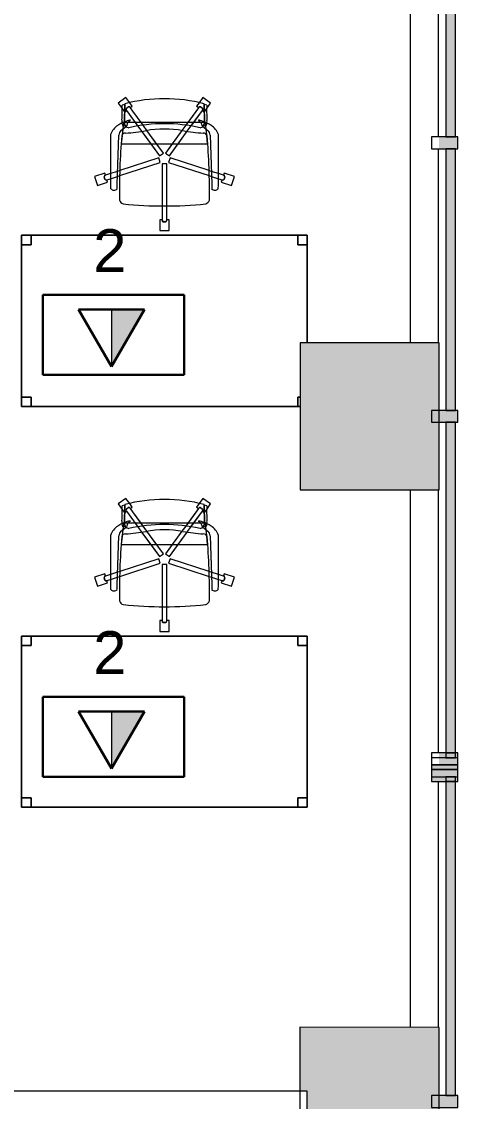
# Model space of a CAD drawing. Header units: inches. Extents: x 385 to 2249, y -1781 to -36.
# Drawn here: x 2097.8 to 2194.6, y -1308.9 to -1081.9 of the extents above; entities that cross this region are included whole.
import ezdxf

# ---------------------------------------------------------------- set-up
doc = ezdxf.new("R2010")
doc.units = ezdxf.units.IN
doc.header["$MEASUREMENT"] = 0
for name, color, linetype, lineweight in [('A-ANNO-NOTE', 131, 'Continuous', 30), ('A-COLS', 52, 'Continuous', 13), ('A-GLAZ-CURT', 52, 'Continuous', 13), ('A-GLAZ-CWMG', 51, 'Continuous', 13), ('A-WALL', 113, 'Continuous', 13), ('I-FURN', 30, 'Continuous', 9)]:
    doc.layers.add(name, color=color, linetype=linetype, lineweight=lineweight)
doc.styles.add('Swis721 Lt BT', font='swissl.ttf', dxfattribs={"height": 9})

# ---------------------------------------------------------------- blocks, each defined once
blk = doc.blocks.new('System Panel - Glazed 2-5439381-Level 5 POWER _ SIGNAL')
at = {"layer": 'A-GLAZ-CURT', "color": 8, "lineweight": 20}
for p, q in [((33, 2.25), (-33, 2.25)), ((-33, 2.25), (-33, 0.25)), ((-33, 0.25), (33, 0.25)), ((33, 0.25), (33, 2.25))]:
    blk.add_line(p, q, dxfattribs=at)
blk = doc.blocks.new('Rectangular Mullion - 2_5_ x 5_ rectangular-5103978-Level 5 POWER _ SIGNAL')
at = {"layer": 'A-GLAZ-CWMG', "lineweight": 9}
blk.add_hatch(color=7, dxfattribs=at).paths.add_polyline_path([(0, -2.25), (0, -2.75), (-2.5, -2.75), (-2.5, 1.2), (0, 1.2), (0, -2.15)], flags=0)
at = {"layer": 'A-GLAZ-CWMG', "color": 8, "lineweight": 20}
for p, q in [((-2.5, 2.75), (0, 2.75)), ((-2.5, -2.75), (-2.5, 2.75)), ((0, 2.75), (0, -2.75)), ((0, -2.75), (-2.5, -2.75))]:
    blk.add_line(p, q, dxfattribs=at)
blk = doc.blocks.new('Rectangular Mullion - 2_5_ x 5_ rectangular-5103979-Level 5 POWER _ SIGNAL')
at = {"layer": 'A-GLAZ-CWMG', "lineweight": 9}
blk.add_hatch(color=7, dxfattribs=at).paths.add_polyline_path([(-2.5, 2.75), (-2.5, -2.75), (0, -2.75), (0, 2.75)], flags=0)
at = {"layer": 'A-GLAZ-CWMG', "color": 8, "lineweight": 20}
for p, q in [((0, 2.75), (-2.5, 2.75)), ((-2.5, 2.75), (-2.5, -2.75)), ((0, -2.75), (0, 2.75)), ((-2.5, -2.75), (0, -2.75))]:
    blk.add_line(p, q, dxfattribs=at)
blk = doc.blocks.new('System Panel - Glazed 2-5104264-Level 5 POWER _ SIGNAL')
at = {"layer": 'A-GLAZ-CURT', "color": 8, "lineweight": 20}
for p, q in [((34.75, 2.25), (-34.75, 2.25)), ((-34.75, 2.25), (-34.75, 0.25)), ((-34.75, 0.25), (34.75, 0.25)), ((34.75, 0.25), (34.75, 2.25))]:
    blk.add_line(p, q, dxfattribs=at)
blk = doc.blocks.new('System Panel - Glazed 2-5104198-Level 5 POWER _ SIGNAL')
at = {"layer": 'A-GLAZ-CURT', "lineweight": 9}
blk.add_hatch(color=7, dxfattribs=at).paths.add_polyline_path([(27.5, 2.15), (27.5, 2.25), (-27.5, 2.25), (-27.5, 0.25), (27.5, 0.25)], flags=0)
at = {"layer": 'A-GLAZ-CURT', "color": 8, "lineweight": 20}
for p, q in [((27.5, 2.25), (-27.5, 2.25)), ((-27.5, 2.25), (-27.5, 0.25)), ((-27.5, 0.25), (27.5, 0.25)), ((27.5, 0.25), (27.5, 2.25))]:
    blk.add_line(p, q, dxfattribs=at)
blk = doc.blocks.new('System Panel - Glazed 2-5376062-Level 5 POWER _ SIGNAL')
at = {"layer": 'A-GLAZ-CURT', "lineweight": 9}
blk.add_hatch(color=7, dxfattribs=at).paths.add_polyline_path([(27.52, 0.25), (27.52, 2.25), (-27.52, 2.25), (-27.52, 0.25), (-22.17, 0.25)], flags=0)
at = {"layer": 'A-GLAZ-CURT', "color": 8, "lineweight": 20}
for p, q in [((27.52, 2.25), (-27.52, 2.25)), ((-27.52, 2.25), (-27.52, 0.25)), ((-27.52, 0.25), (27.52, 0.25)), ((27.52, 0.25), (27.52, 2.25))]:
    blk.add_line(p, q, dxfattribs=at)
blk = doc.blocks.new('Columns 11 - Columns 4-5094275-Level 5 POWER _ SIGNAL')
at = {"layer": 'A-COLS', "lineweight": 9}
blk.add_hatch(color=7, dxfattribs=at).paths.add_polyline_path([(2158.78, -1180.35), (2185.49, -1180.35), (2185.49, -1149.41), (2156.29, -1149.41), (2156.29, -1180.35)], flags=0)
at = {"layer": 'A-COLS', "color": 8, "lineweight": 20}
for p, q in [((2185.49, -1149.41), (2156.29, -1149.41)), ((2156.29, -1149.41), (2156.29, -1180.35)), ((2185.49, -1180.35), (2185.49, -1149.41)), ((2156.29, -1180.35), (2185.49, -1180.35))]:
    blk.add_line(p, q, dxfattribs=at)
blk = doc.blocks.new('Walls 50 - Walls 3-5097362-Level 5 POWER _ SIGNAL')
at = {"layer": 'A-WALL', "lineweight": 9}
for p, q in [((53.56, -1261.06), (53.56, -1361.88)), ((59.48, -1318.61), (59.48, -1263.57)), ((59.48, -1361.88), (59.48, -1321.11)), ((53.56, -1392.82), (53.56, -1505.78)), ((59.48, -1448.11), (59.48, -1392.82)), ((59.48, -1505.78), (59.48, -1454.11))]:
    blk.add_line(p, q, dxfattribs=at)
blk = doc.blocks.new('System Panel - Glazed 2-5530920-Level 5 POWER _ SIGNAL')
at = {"layer": 'A-GLAZ-CURT', "lineweight": 9}
blk.add_hatch(color=7, dxfattribs=at).paths.add_polyline_path([(33.5, 0.25), (33.5, 2.25), (-33.5, 2.25), (-33.5, 0.25)], flags=0)
at = {"layer": 'A-GLAZ-CURT', "color": 8, "lineweight": 20}
for p, q in [((33.5, 2.25), (-33.5, 2.25)), ((-33.5, 2.25), (-33.5, 0.25)), ((-33.5, 0.25), (33.5, 0.25)), ((33.5, 0.25), (33.5, 2.25))]:
    blk.add_line(p, q, dxfattribs=at)
blk = doc.blocks.new('Rectangular Mullion - 2_5_ x 5_ rectangular-V9-Level 5 POWER _ SIGNAL')
at = {"layer": 'A-GLAZ-CWMG', "color": 8, "lineweight": 20}
for p, q in [((0, 2.75), (-2.5, 2.75)), ((-2.5, 2.75), (-2.5, -2.75)), ((0, -2.75), (0, 2.75)), ((-2.5, -2.75), (0, -2.75))]:
    blk.add_line(p, q, dxfattribs=at)
blk = doc.blocks.new('System Panel - Glazed 2-5530922-Level 5 POWER _ SIGNAL')
at = {"layer": 'A-GLAZ-CURT', "lineweight": 9}
blk.add_hatch(color=7, dxfattribs=at).paths.add_polyline_path([(35.25, 0.25), (35.25, 2.25), (-35.25, 2.25), (-35.25, 0.25), (22.31, 0.25)], flags=0)
at = {"layer": 'A-GLAZ-CURT', "color": 8, "lineweight": 20}
for p, q in [((35.25, 2.25), (-35.25, 2.25)), ((-35.25, 2.25), (-35.25, 0.25)), ((-35.25, 0.25), (35.25, 0.25)), ((35.25, 0.25), (35.25, 2.25))]:
    blk.add_line(p, q, dxfattribs=at)
blk = doc.blocks.new('Rectangular Mullion - 2_5_ x 5_ rectangular-V10-Level 5 POWER _ SIGNAL')
at = {"layer": 'A-GLAZ-CWMG', "lineweight": 9}
blk.add_hatch(color=7, dxfattribs=at).paths.add_polyline_path([(0, -0.25), (0, -2.75), (-1, -2.75), (-1, 2.75), (0, 2.75), (0, 1.2)], flags=0)
at = {"layer": 'A-GLAZ-CWMG', "color": 8, "lineweight": 20}
for p, q in [((-2.5, 2.75), (0, 2.75)), ((-2.5, -2.75), (-2.5, 2.75)), ((0, 2.75), (0, -2.75)), ((0, -2.75), (-2.5, -2.75))]:
    blk.add_line(p, q, dxfattribs=at)
blk = doc.blocks.new('Columns 54 - Columns 4-5528630-Level 5 POWER _ SIGNAL')
at = {"layer": 'A-COLS', "lineweight": 9}
blk.add_hatch(color=7, dxfattribs=at).paths.add_polyline_path([(1378.11, -846.46), (1405.87, -855.49), (1415.45, -826.02), (1387.68, -816.99), (1383.53, -829.78), (1384.99, -830.25), (1383.56, -834.65), (1382.1, -834.17)], flags=0)
at = {"layer": 'A-COLS', "color": 8, "lineweight": 20}
for p, q in [((1387.68, -816.99), (1378.11, -846.46)), ((1415.45, -826.02), (1387.68, -816.99)), ((1405.87, -855.49), (1415.45, -826.02)), ((1378.11, -846.46), (1405.87, -855.49))]:
    blk.add_line(p, q, dxfattribs=at)
blk = doc.blocks.new('F-Haworth_Chair_X99-Seminar - X99 Advanced Seminar Chair-V120-Level 5 POWER _ SIGNAL')
at = {"layer": 'I-FURN'}
for p, q in [((-8.08, 12.82), (-9.7, 11.65)), ((-8.08, 12.82), (-9.7, 11.65)), ((-9.7, 11.65), (-8.88, 10.52)), ((-9.7, 11.65), (-8.88, 10.52)), ((-8.34, 11.52), (-8.42, 7.57)), ((-8.42, 7.57), (-8.34, 11.37)), ((-7.29, 11.74), (-8.08, 12.82)), ((-7.29, 11.74), (-8.08, 12.82)), ((-6.76, 11), (-7.29, 11.74)), ((-6.76, 11), (-7.29, 11.74)), ((7.29, 11.74), (6.76, 11)), ((7.29, 11.74), (6.76, 11)), ((8.08, 12.82), (7.29, 11.74)), ((8.08, 12.82), (7.29, 11.74)), ((9.7, 11.65), (8.08, 12.82)), ((9.7, 11.65), (8.08, 12.82)), ((8.42, 7.57), (8.34, 11.52)), ((8.34, 11.37), (8.42, 7.57)), ((8.88, 10.52), (9.7, 11.65)), ((8.88, 10.52), (9.7, 11.65)), ((-8.88, 10.52), (-8.38, 9.83)), ((-8.88, 10.52), (-8.38, 9.83)), ((-8.38, 9.83), (-7.99, 10.11)), ((-8.38, 9.83), (-7.99, 10.11)), ((-8, 10.58), (-7.59, 10.88)), ((-8, 10.58), (-7.59, 10.88)), ((-7.59, 10.87), (-7.99, 10.57)), ((-7.59, 10.87), (-7.99, 10.57)), ((-7.97, 10.12), (-6.14, 7.6)), ((-7.97, 10.12), (-5.57, 6.82)), ((-6.65, 10), (-7.16, 10.71)), ((-6.65, 10), (-7.16, 10.71)), ((-7.15, 10.72), (-6.76, 11)), ((-7.15, 10.72), (-6.76, 11)), ((-4.9, 7.6), (-6.63, 9.98)), ((-4.47, 7.01), (-6.63, 9.98)), ((7.16, 10.71), (4.47, 7.01)), ((7.16, 10.71), (4.9, 7.6)), ((5.57, 6.82), (7.97, 10.12)), ((6.14, 7.6), (7.97, 10.12)), ((6.76, 11), (7.15, 10.72)), ((6.76, 11), (7.15, 10.72)), ((7.59, 10.88), (8, 10.58)), ((7.59, 10.88), (8, 10.58)), ((7.99, 10.57), (7.59, 10.87)), ((7.99, 10.57), (7.59, 10.87)), ((7.99, 10.11), (8.38, 9.83)), ((7.99, 10.11), (8.38, 9.83)), ((8.38, 9.83), (8.88, 10.52)), ((8.38, 9.83), (8.88, 10.52)), ((-8.68, 6.87), (-8.75, 6.22)), ((-8.62, 7.42), (-8.68, 6.87)), ((-8.6, 7.6), (-8.62, 7.43)), ((-8.61, 6.81), (-8.23, 6.95)), ((-8.49, 7.6), (-8.56, 7.6)), ((-7.65, 7.6), (-8.4, 7.6)), ((-8.03, 6.81), (-7.95, 6.87)), ((-6.14, 7.6), (-7.65, 7.6)), ((-7.18, 7.99), (-7.21, 8.13)), ((-4.9, 7.6), (-6.14, 7.6)), ((-6.14, 7.6), (-5.57, 6.82)), ((-5.57, 6.82), (-4.79, 5.75)), ((-5.57, 6.82), (-4.79, 5.75)), ((4.9, 7.6), (-4.9, 7.6)), ((-4.47, 7.01), (-4.9, 7.6)), ((-3.68, 5.91), (-4.47, 7.01)), ((-3.68, 5.91), (-4.47, 7.01)), ((4.47, 7.01), (3.68, 5.91)), ((4.47, 7.01), (3.68, 5.91)), ((4.9, 7.6), (4.47, 7.01)), ((4.79, 5.75), (5.57, 6.82)), ((4.79, 5.75), (5.57, 6.82)), ((6.14, 7.6), (4.9, 7.6)), ((5.57, 6.82), (6.14, 7.6)), ((7.65, 7.6), (6.14, 7.6)), ((7.21, 8.13), (7.18, 7.99)), ((8.4, 7.6), (7.65, 7.6)), ((7.95, 6.87), (8.03, 6.81)), ((8.23, 6.95), (8.61, 6.81)), ((8.56, 7.6), (8.49, 7.6)), ((8.62, 7.43), (8.6, 7.6)), ((8.68, 6.87), (8.62, 7.42)), ((8.75, 6.22), (8.68, 6.87)), ((-11.32, 5.06), (-11.32, -5.48)), ((-9.92, -5.36), (-9.57, 4.97)), ((-9.13, 5.92), (-8.07, 6.77)), ((-8.9, 4.8), (-9.07, 3.2)), ((-8.88, 4.99), (-8.89, 4.91)), ((-8.75, 6.22), (-8.88, 4.99)), ((-4.79, 5.75), (-2.89, 3.12)), ((-4.79, 5.75), (-1.04, 0.58)), ((-1.65, 3.12), (-3.68, 5.91)), ((-0.23, 1.17), (-3.68, 5.91)), ((3.68, 5.91), (0.23, 1.17)), ((1.04, 0.58), (4.79, 5.75)), ((3.68, 5.91), (1.65, 3.12)), ((2.89, 3.12), (4.79, 5.75)), ((8.07, 6.77), (9.13, 5.92)), ((8.88, 4.99), (8.75, 6.22)), ((8.89, 4.91), (8.88, 4.99)), ((9.07, 3.2), (8.9, 4.8)), ((9.57, 4.97), (9.92, -5.36)), ((11.32, -5.48), (11.32, 5.06)), ((-9.07, 3.2), (-9.07, 3.12)), ((-9.07, 3.12), (-2.89, 3.12)), ((-2.89, 3.12), (-1.65, 3.12)), ((-2.89, 3.12), (-1.04, 0.58)), ((-1.65, 3.12), (1.65, 3.12)), ((-0.23, 1.17), (-1.65, 3.12)), ((1.65, 3.12), (0.23, 1.17)), ((1.04, 0.58), (2.89, 3.12)), ((1.65, 3.12), (2.89, 3.12)), ((2.89, 3.12), (9.07, 3.12)), ((9.07, 3.12), (9.07, 3.2)), ((-1.18, 0.14), (-9.37, -2.52)), ((-1.18, 0.14), (-9.37, -2.52)), ((-0.87, -0.81), (-1.18, 0.14)), ((-0.87, -0.81), (-1.18, 0.14)), ((-1.04, 0.58), (-0.23, 1.17)), ((-1.04, 0.58), (-0.23, 1.17)), ((0.23, 1.17), (1.04, 0.58)), ((0.23, 1.17), (1.04, 0.58)), ((1.18, 0.14), (0.87, -0.81)), ((1.18, 0.14), (0.87, -0.81)), ((9.37, -2.52), (1.18, 0.14)), ((9.37, -2.52), (1.18, 0.14)), ((-9.38, -3.57), (-0.87, -0.81)), ((-9.38, -3.57), (-0.87, -0.81)), ((-0.5, -1.08), (-0.5, -9.91)), ((0.5, -1.08), (-0.5, -1.08)), ((-0.5, -1.08), (-0.5, -9.91)), ((0.5, -1.08), (-0.5, -1.08)), ((0.5, -9.91), (0.5, -1.08)), ((0.5, -9.91), (0.5, -1.08)), ((0.87, -0.81), (9.38, -3.57)), ((0.87, -0.81), (9.38, -3.57)), ((-12.55, -3.03), (-14.69, -3.72)), ((-12.55, -3.03), (-14.69, -3.72)), ((-14.69, -3.72), (-14.08, -5.62)), ((-14.69, -3.72), (-14.08, -5.62)), ((-12.53, -4.34), (-12.69, -3.85)), ((-12.53, -4.34), (-12.69, -3.85)), ((-12.68, -3.86), (-12.52, -4.33)), ((-12.68, -3.86), (-12.52, -4.33)), ((-12.4, -3.49), (-12.55, -3.03)), ((-12.4, -3.49), (-12.55, -3.03)), ((-11.32, -3.15), (-12.4, -3.5)), ((-11.32, -3.15), (-12.4, -3.5)), ((-12.09, -4.45), (-11.32, -4.21)), ((-12.09, -4.45), (-11.32, -4.21)), ((-11.94, -4.93), (-12.09, -4.47)), ((-11.94, -4.93), (-12.09, -4.47)), ((-9.83, -2.67), (-11.32, -3.15)), ((-9.83, -2.67), (-11.32, -3.15)), ((-11.32, -4.21), (-9.86, -3.73)), ((-11.32, -4.21), (-9.86, -3.73)), ((-9.86, -3.73), (-9.38, -3.57)), ((-9.86, -3.73), (-9.38, -3.57)), ((-9.37, -2.52), (-9.83, -2.67)), ((-9.37, -2.52), (-9.83, -2.67)), ((9.83, -2.67), (9.37, -2.52)), ((9.83, -2.67), (9.37, -2.52)), ((9.38, -3.57), (9.86, -3.73)), ((9.38, -3.57), (9.86, -3.73)), ((11.32, -3.15), (9.83, -2.67)), ((11.32, -3.15), (9.83, -2.67)), ((9.86, -3.73), (11.32, -4.21)), ((9.86, -3.73), (11.32, -4.21)), ((12.4, -3.5), (11.32, -3.15)), ((12.4, -3.5), (11.32, -3.15)), ((11.32, -4.21), (12.09, -4.45)), ((11.32, -4.21), (12.09, -4.45)), ((12.09, -4.47), (11.94, -4.93)), ((12.09, -4.47), (11.94, -4.93)), ((12.55, -3.03), (12.4, -3.49)), ((12.55, -3.03), (12.4, -3.49)), ((12.52, -4.33), (12.68, -3.86)), ((12.52, -4.33), (12.68, -3.86)), ((12.69, -3.85), (12.53, -4.34)), ((12.69, -3.85), (12.53, -4.34)), ((14.69, -3.72), (12.55, -3.03)), ((14.69, -3.72), (12.55, -3.03)), ((14.08, -5.62), (14.69, -3.72)), ((14.08, -5.62), (14.69, -3.72)), ((-14.08, -5.62), (-11.94, -4.93)), ((-14.08, -5.62), (-11.94, -4.93)), ((-11.32, -5.48), (-11.3, -6.32)), ((-9.92, -6.36), (-9.92, -5.36)), ((9.92, -5.36), (9.92, -6.36)), ((11.3, -6.32), (11.32, -5.48)), ((11.94, -4.93), (14.08, -5.62)), ((11.94, -4.93), (14.08, -5.62)), ((-0.5, -9.91), (-0.5, -12.88)), ((-0.5, -9.91), (-0.5, -12.88)), ((0.5, -12.88), (0.5, -9.91)), ((0.5, -12.88), (0.5, -9.91)), ((-0.52, -12.88), (-1, -12.88)), ((-1, -12.88), (-1, -15.13)), ((-0.52, -12.88), (-1, -12.88)), ((-1, -12.88), (-1, -15.13)), ((0.26, -13.26), (-0.26, -13.26)), ((0.26, -13.26), (-0.26, -13.26)), ((-0.25, -13.25), (0.25, -13.25)), ((-0.25, -13.25), (0.25, -13.25)), ((1, -12.88), (0.52, -12.88)), ((1, -12.88), (0.52, -12.88)), ((1, -15.13), (1, -12.88)), ((1, -15.13), (1, -12.88)), ((-1, -15.13), (1, -15.13)), ((-1, -15.13), (1, -15.13))]:
    blk.add_line(p, q, dxfattribs=at)
for centre, radius, start, end in [((0, -20.73), 33.17, 104.5766, 105.5522), ((0, -20.29), 32.89, 75.3075, 104.696), ((0, -20.73), 33.17, 74.4478, 75.4234), ((-36.06, 10.03), 27.2, 355.9857, 2.5118), ((-7.66, 10.36), 0.407, 147.1651, 216.8349), ((-7.66, 10.36), 0.407, 147.1651, 216.8349), ((-7.64, 10.36), 0.406, 148.6199, 216), ((-7.64, 10.36), 0.406, 148.6199, 216), ((-7.48, 10.49), 0.407, 35.1651, 104.8349), ((-7.48, 10.49), 0.407, 35.1651, 104.8349), ((-7.49, 10.47), 0.406, 36, 103.3801), ((-7.49, 10.47), 0.406, 36, 103.3801), ((7.48, 10.49), 0.407, 75.1651, 144.8349), ((7.48, 10.49), 0.407, 75.1651, 144.8349), ((7.49, 10.47), 0.406, 76.6199, 144), ((7.49, 10.47), 0.406, 117.0479, 144), ((7.49, 10.47), 0.406, 76.6199, 117.0479), ((7.64, 10.36), 0.406, 324, 31.3801), ((7.64, 10.36), 0.406, 324, 17.9041), ((7.66, 10.36), 0.407, 323.1651, 32.8349), ((7.66, 10.36), 0.407, 323.1651, 32.8349), ((7.64, 10.36), 0.406, 17.9041, 31.3801), ((36.06, 10.03), 27.2, 177.4882, 184.0143), ((-7.87, 3.92), 3.63, 121.9522, 161.8211), ((-4.71, -1.15), 9.61, 116.0036, 121.9522), ((-5.2, 7.86), 3.74, 175.9857, 189.9064), ((-4.71, -1.15), 9.61, 113.5094, 116.0036), ((-8.28, 7.33), 0.613, 189.9064, 237.4573), ((-4.71, -1.15), 9.61, 112.927, 113.3607), ((-4.71, -1.15), 9.61, 105.0666, 112.7369), ((-7.37, 7.55), 1.05, 178.8214, 214.7998), ((-7.37, 7.55), 1.05, 178.8214, 264.0446), ((-6.55, 6.76), 1.38, 147.5752, 174.9122), ((-6.55, 6.76), 1.38, 117.0503, 145.9813), ((0, -26.49), 33.83, 77.2285, 102.7715), ((6.55, 6.76), 1.38, 34.0187, 62.9497), ((4.71, -1.15), 9.61, 67.3861, 74.9334), ((7.37, 7.55), 1.05, 275.9554, 1.1786), ((6.55, 6.76), 1.38, 5.0878, 32.4248), ((7.37, 7.55), 1.05, 325.2002, 1.1786), ((4.71, -1.15), 9.61, 66.6393, 67.073), ((4.71, -1.15), 9.61, 63.9964, 66.4906), ((8.28, 7.33), 0.613, 302.5427, 350.0936), ((5.2, 7.86), 3.74, 350.0936, 4.0143), ((4.71, -1.15), 9.61, 58.0478, 63.9964), ((7.87, 3.92), 3.63, 18.1789, 58.0478), ((-8.18, 4.9), 1.39, 132.8922, 177.1987), ((144.06, -7.32), 153.52, 175.4787, 180.5251), ((-8.24, 4.59), 0.763, 84.2338, 165.7662), ((-11.32, 48.08), 42.84, 274.2301, 280.0233), ((0, -15.97), 22.19, 79.9767, 100.0233), ((11.32, 48.08), 42.84, 259.9767, 265.7699), ((8.24, 4.59), 0.763, 14.2338, 95.7662), ((-144.06, -7.32), 153.52, 359.4749, 4.5213), ((8.18, 4.9), 1.39, 2.8013, 47.1078), ((-12.28, -3.88), 0.407, 107.1651, 176.8349), ((-12.28, -3.88), 0.407, 107.1651, 176.8349), ((-12.27, -3.89), 0.406, 108, 175.3801), ((-12.27, -3.89), 0.406, 161.9041, 175.3801), ((-12.27, -3.89), 0.406, 121.476, 161.9041), ((-12.22, -4.09), 0.407, 219.1651, 288.8349), ((-12.22, -4.09), 0.407, 219.1651, 288.8349), ((-12.22, -4.07), 0.406, 220.6199, 274.524), ((-12.22, -4.07), 0.406, 220.6199, 288), ((-12.27, -3.89), 0.406, 108, 121.476), ((-12.22, -4.07), 0.406, 274.524, 288), ((12.22, -4.07), 0.406, 252, 319.3801), ((12.22, -4.09), 0.407, 251.1651, 320.8349), ((12.22, -4.09), 0.407, 251.1651, 320.8349), ((12.22, -4.07), 0.406, 252, 265.476), ((12.22, -4.07), 0.406, 265.476, 305.9041), ((12.28, -3.88), 0.407, 3.1651, 72.8349), ((12.28, -3.88), 0.407, 3.1651, 72.8349), ((12.27, -3.89), 0.406, 45.0479, 72), ((12.27, -3.89), 0.406, 4.6199, 72), ((12.22, -4.07), 0.406, 305.9041, 319.3801), ((12.27, -3.89), 0.406, 4.6199, 45.0479), ((-10.58, -5.68), 0.956, 221.8901, 314.1099), ((10.58, -5.68), 0.956, 225.8901, 318.1099), ((-8.21, -8.28), 1.31, 200.0433, 249.9567), ((8.21, -8.28), 1.31, 290.0433, 339.9567), ((0, 75.01), 84.96, 264.1475, 275.8525), ((-0.11, -12.88), 0.407, 179.1651, 248.8349), ((-0.11, -12.88), 0.407, 179.1651, 248.8349), ((-0.09, -12.88), 0.406, 180, 193.476), ((-0.09, -12.88), 0.406, 180, 247.3801), ((-0.09, -12.88), 0.406, 193.476, 233.9041), ((-0.09, -12.88), 0.406, 233.9041, 247.3801), ((0.09, -12.88), 0.406, 292.6199, 360), ((0.09, -12.88), 0.406, 292.6199, 306.0959), ((0.11, -12.88), 0.407, 291.1651, 0.8349), ((0.11, -12.88), 0.407, 291.1651, 0.8349), ((0.09, -12.88), 0.406, 306.0959, 346.524), ((0.09, -12.88), 0.406, 346.524, 360)]:
    blk.add_arc(centre, radius, start, end, dxfattribs=at)
blk = doc.blocks.new('Rectangular Table - Rectangular Table-5809079-Level 5 POWER _ SIGNAL')
at = {"layer": 'I-FURN'}
for p, q in [((-28, 18), (-30, 18)), ((-30, 18), (-30, 16)), ((-30, 16), (-30, 18)), ((-30, 18), (-28, 18)), ((30, 18), (-30, 18)), ((-30, 18), (-30, -18)), ((-30, -18), (-30, 18)), ((-30, 18), (30, 18)), ((-30, 16), (-28, 16)), ((-28, 16), (-30, 16)), ((-28, 16), (-28, 18)), ((-28, 18), (-28, 16)), ((28, 18), (28, 16)), ((30, 18), (28, 18)), ((28, 18), (30, 18)), ((28, 16), (28, 18)), ((28, 16), (30, 16)), ((30, 16), (28, 16)), ((30, 16), (30, 18)), ((30, 18), (30, 16)), ((30, -18), (30, 18)), ((30, 18), (30, -18)), ((-28, -16), (-30, -16)), ((-30, -16), (-30, -18)), ((-30, -18), (-30, -16)), ((-30, -16), (-28, -16)), ((-30, -18), (-28, -18)), ((-28, -18), (-30, -18)), ((-30, -18), (30, -18)), ((30, -18), (-30, -18)), ((-28, -18), (-28, -16)), ((-28, -16), (-28, -18)), ((30, -16), (28, -16)), ((28, -16), (28, -18)), ((28, -18), (28, -16)), ((28, -16), (30, -16)), ((28, -18), (30, -18)), ((30, -18), (28, -18)), ((30, -18), (30, -16)), ((30, -16), (30, -18))]:
    blk.add_line(p, q, dxfattribs=at)
blk = doc.blocks.new('F-Haworth_Chair_X99-Seminar - X99 Advanced Seminar Chair-V123-Level 5 POWER _ SIGNAL')
at = {"layer": 'I-FURN'}
for p, q in [((-8.08, 12.82), (-9.7, 11.65)), ((-8.08, 12.82), (-9.7, 11.65)), ((-9.7, 11.65), (-8.88, 10.52)), ((-9.7, 11.65), (-8.88, 10.52)), ((-8.34, 11.52), (-8.42, 7.57)), ((-8.42, 7.57), (-8.34, 11.37)), ((-7.29, 11.74), (-8.08, 12.82)), ((-7.29, 11.74), (-8.08, 12.82)), ((-6.76, 11), (-7.29, 11.74)), ((-6.76, 11), (-7.29, 11.74)), ((7.29, 11.74), (6.76, 11)), ((7.29, 11.74), (6.76, 11)), ((8.08, 12.82), (7.29, 11.74)), ((8.08, 12.82), (7.29, 11.74)), ((9.7, 11.65), (8.08, 12.82)), ((9.7, 11.65), (8.08, 12.82)), ((8.42, 7.57), (8.34, 11.52)), ((8.34, 11.37), (8.42, 7.57)), ((8.88, 10.52), (9.7, 11.65)), ((8.88, 10.52), (9.7, 11.65)), ((-8.88, 10.52), (-8.38, 9.83)), ((-8.88, 10.52), (-8.38, 9.83)), ((-8.38, 9.83), (-7.99, 10.11)), ((-8.38, 9.83), (-7.99, 10.11)), ((-8, 10.58), (-7.59, 10.88)), ((-8, 10.58), (-7.59, 10.88)), ((-7.59, 10.87), (-7.99, 10.57)), ((-7.59, 10.87), (-7.99, 10.57)), ((-7.97, 10.12), (-6.14, 7.6)), ((-7.97, 10.12), (-5.57, 6.82)), ((-6.65, 10), (-7.16, 10.71)), ((-6.65, 10), (-7.16, 10.71)), ((-7.15, 10.72), (-6.76, 11)), ((-7.15, 10.72), (-6.76, 11)), ((-4.9, 7.6), (-6.63, 9.98)), ((-4.47, 7.01), (-6.63, 9.98)), ((7.16, 10.71), (4.47, 7.01)), ((7.16, 10.71), (4.9, 7.6)), ((5.57, 6.82), (7.97, 10.12)), ((6.14, 7.6), (7.97, 10.12)), ((6.76, 11), (7.15, 10.72)), ((6.76, 11), (7.15, 10.72)), ((7.59, 10.88), (8, 10.58)), ((7.59, 10.88), (8, 10.58)), ((7.99, 10.57), (7.59, 10.87)), ((7.99, 10.57), (7.59, 10.87)), ((7.99, 10.11), (8.38, 9.83)), ((7.99, 10.11), (8.38, 9.83)), ((8.38, 9.83), (8.88, 10.52)), ((8.38, 9.83), (8.88, 10.52)), ((-8.68, 6.87), (-8.75, 6.22)), ((-8.62, 7.42), (-8.68, 6.87)), ((-8.6, 7.6), (-8.62, 7.43)), ((-8.61, 6.81), (-8.23, 6.95)), ((-8.49, 7.6), (-8.56, 7.6)), ((-7.65, 7.6), (-8.4, 7.6)), ((-8.03, 6.81), (-7.95, 6.87)), ((-6.14, 7.6), (-7.65, 7.6)), ((-7.18, 7.99), (-7.21, 8.13)), ((-4.9, 7.6), (-6.14, 7.6)), ((-6.14, 7.6), (-5.57, 6.82)), ((-5.57, 6.82), (-4.79, 5.75)), ((-5.57, 6.82), (-4.79, 5.75)), ((4.9, 7.6), (-4.9, 7.6)), ((-4.47, 7.01), (-4.9, 7.6)), ((-3.68, 5.91), (-4.47, 7.01)), ((-3.68, 5.91), (-4.47, 7.01)), ((4.47, 7.01), (3.68, 5.91)), ((4.47, 7.01), (3.68, 5.91)), ((4.9, 7.6), (4.47, 7.01)), ((4.79, 5.75), (5.57, 6.82)), ((4.79, 5.75), (5.57, 6.82)), ((6.14, 7.6), (4.9, 7.6)), ((5.57, 6.82), (6.14, 7.6)), ((7.65, 7.6), (6.14, 7.6)), ((7.21, 8.13), (7.18, 7.99)), ((8.4, 7.6), (7.65, 7.6)), ((7.95, 6.87), (8.03, 6.81)), ((8.23, 6.95), (8.61, 6.81)), ((8.56, 7.6), (8.49, 7.6)), ((8.62, 7.43), (8.6, 7.6)), ((8.68, 6.87), (8.62, 7.42)), ((8.75, 6.22), (8.68, 6.87)), ((-11.32, 5.06), (-11.32, -5.48)), ((-9.92, -5.36), (-9.57, 4.97)), ((-9.13, 5.92), (-8.07, 6.77)), ((-8.9, 4.8), (-9.07, 3.2)), ((-8.88, 4.99), (-8.89, 4.91)), ((-8.75, 6.22), (-8.88, 4.99)), ((-4.79, 5.75), (-2.89, 3.12)), ((-4.79, 5.75), (-1.04, 0.58)), ((-1.65, 3.12), (-3.68, 5.91)), ((-0.23, 1.17), (-3.68, 5.91)), ((3.68, 5.91), (0.23, 1.17)), ((1.04, 0.58), (4.79, 5.75)), ((3.68, 5.91), (1.65, 3.12)), ((2.89, 3.12), (4.79, 5.75)), ((8.07, 6.77), (9.13, 5.92)), ((8.88, 4.99), (8.75, 6.22)), ((8.89, 4.91), (8.88, 4.99)), ((9.07, 3.2), (8.9, 4.8)), ((9.57, 4.97), (9.92, -5.36)), ((11.32, -5.48), (11.32, 5.06)), ((-9.07, 3.2), (-9.07, 3.12)), ((-9.07, 3.12), (-2.89, 3.12)), ((-2.89, 3.12), (-1.65, 3.12)), ((-2.89, 3.12), (-1.04, 0.58)), ((-1.65, 3.12), (1.65, 3.12)), ((-0.23, 1.17), (-1.65, 3.12)), ((1.65, 3.12), (0.23, 1.17)), ((1.04, 0.58), (2.89, 3.12)), ((1.65, 3.12), (2.89, 3.12)), ((2.89, 3.12), (9.07, 3.12)), ((9.07, 3.12), (9.07, 3.2)), ((-1.18, 0.14), (-9.37, -2.52)), ((-1.18, 0.14), (-9.37, -2.52)), ((-0.87, -0.81), (-1.18, 0.14)), ((-0.87, -0.81), (-1.18, 0.14)), ((-1.04, 0.58), (-0.23, 1.17)), ((-1.04, 0.58), (-0.23, 1.17)), ((0.23, 1.17), (1.04, 0.58)), ((0.23, 1.17), (1.04, 0.58)), ((1.18, 0.14), (0.87, -0.81)), ((1.18, 0.14), (0.87, -0.81)), ((9.37, -2.52), (1.18, 0.14)), ((9.37, -2.52), (1.18, 0.14)), ((-9.38, -3.57), (-0.87, -0.81)), ((-9.38, -3.57), (-0.87, -0.81)), ((-0.5, -1.08), (-0.5, -9.91)), ((0.5, -1.08), (-0.5, -1.08)), ((-0.5, -1.08), (-0.5, -9.91)), ((0.5, -1.08), (-0.5, -1.08)), ((0.5, -9.91), (0.5, -1.08)), ((0.5, -9.91), (0.5, -1.08)), ((0.87, -0.81), (9.38, -3.57)), ((0.87, -0.81), (9.38, -3.57)), ((-12.55, -3.03), (-14.69, -3.72)), ((-12.55, -3.03), (-14.69, -3.72)), ((-14.69, -3.72), (-14.08, -5.62)), ((-14.69, -3.72), (-14.08, -5.62)), ((-12.53, -4.34), (-12.69, -3.85)), ((-12.53, -4.34), (-12.69, -3.85)), ((-12.68, -3.86), (-12.52, -4.33)), ((-12.68, -3.86), (-12.52, -4.33)), ((-12.4, -3.49), (-12.55, -3.03)), ((-12.4, -3.49), (-12.55, -3.03)), ((-11.32, -3.15), (-12.4, -3.5)), ((-11.32, -3.15), (-12.4, -3.5)), ((-12.09, -4.45), (-11.32, -4.21)), ((-12.09, -4.45), (-11.32, -4.21)), ((-11.94, -4.93), (-12.09, -4.47)), ((-11.94, -4.93), (-12.09, -4.47)), ((-9.83, -2.67), (-11.32, -3.15)), ((-9.83, -2.67), (-11.32, -3.15)), ((-11.32, -4.21), (-9.86, -3.73)), ((-11.32, -4.21), (-9.86, -3.73)), ((-9.86, -3.73), (-9.38, -3.57)), ((-9.86, -3.73), (-9.38, -3.57)), ((-9.37, -2.52), (-9.83, -2.67)), ((-9.37, -2.52), (-9.83, -2.67)), ((9.83, -2.67), (9.37, -2.52)), ((9.83, -2.67), (9.37, -2.52)), ((9.38, -3.57), (9.86, -3.73)), ((9.38, -3.57), (9.86, -3.73)), ((11.32, -3.15), (9.83, -2.67)), ((11.32, -3.15), (9.83, -2.67)), ((9.86, -3.73), (11.32, -4.21)), ((9.86, -3.73), (11.32, -4.21)), ((12.4, -3.5), (11.32, -3.15)), ((12.4, -3.5), (11.32, -3.15)), ((11.32, -4.21), (12.09, -4.45)), ((11.32, -4.21), (12.09, -4.45)), ((12.09, -4.47), (11.94, -4.93)), ((12.09, -4.47), (11.94, -4.93)), ((12.55, -3.03), (12.4, -3.49)), ((12.55, -3.03), (12.4, -3.49)), ((12.52, -4.33), (12.68, -3.86)), ((12.52, -4.33), (12.68, -3.86)), ((12.69, -3.85), (12.53, -4.34)), ((12.69, -3.85), (12.53, -4.34)), ((14.69, -3.72), (12.55, -3.03)), ((14.69, -3.72), (12.55, -3.03)), ((14.08, -5.62), (14.69, -3.72)), ((14.08, -5.62), (14.69, -3.72)), ((-14.08, -5.62), (-11.94, -4.93)), ((-14.08, -5.62), (-11.94, -4.93)), ((-11.32, -5.48), (-11.3, -6.32)), ((-9.92, -6.36), (-9.92, -5.36)), ((9.92, -5.36), (9.92, -6.36)), ((11.3, -6.32), (11.32, -5.48)), ((11.94, -4.93), (14.08, -5.62)), ((11.94, -4.93), (14.08, -5.62)), ((-0.5, -9.91), (-0.5, -12.88)), ((-0.5, -9.91), (-0.5, -12.88)), ((0.5, -12.88), (0.5, -9.91)), ((0.5, -12.88), (0.5, -9.91)), ((-0.52, -12.88), (-1, -12.88)), ((-1, -12.88), (-1, -15.13)), ((-0.52, -12.88), (-1, -12.88)), ((-1, -12.88), (-1, -15.13)), ((0.26, -13.26), (-0.26, -13.26)), ((0.26, -13.26), (-0.26, -13.26)), ((-0.25, -13.25), (0.25, -13.25)), ((-0.25, -13.25), (0.25, -13.25)), ((1, -12.88), (0.52, -12.88)), ((1, -12.88), (0.52, -12.88)), ((1, -15.13), (1, -12.88)), ((1, -15.13), (1, -12.88)), ((-1, -15.13), (1, -15.13)), ((-1, -15.13), (1, -15.13))]:
    blk.add_line(p, q, dxfattribs=at)
for centre, radius, start, end in [((0, -20.73), 33.17, 104.5766, 105.5522), ((0, -20.29), 32.89, 75.3075, 104.696), ((0, -20.73), 33.17, 74.4478, 75.4234), ((-36.06, 10.03), 27.2, 355.9857, 2.5118), ((-7.66, 10.36), 0.407, 147.1651, 188.967), ((-7.66, 10.36), 0.407, 147.1651, 216.8349), ((-7.66, 10.36), 0.407, 188.967, 216.8349), ((-7.64, 10.36), 0.406, 148.6199, 216), ((-7.64, 10.36), 0.406, 148.6199, 216), ((-7.48, 10.49), 0.407, 90.9009, 104.8349), ((-7.48, 10.49), 0.407, 35.1651, 104.8349), ((-7.49, 10.47), 0.406, 36, 103.3801), ((-7.49, 10.47), 0.406, 36, 103.3801), ((-7.48, 10.49), 0.407, 49.0991, 90.9009), ((-7.48, 10.49), 0.407, 35.1651, 49.0991), ((7.48, 10.49), 0.407, 75.1651, 144.8349), ((7.48, 10.49), 0.407, 75.1651, 144.8349), ((7.49, 10.47), 0.406, 76.6199, 144), ((7.49, 10.47), 0.406, 117.0479, 144), ((7.49, 10.47), 0.406, 76.6199, 117.0479), ((7.64, 10.36), 0.406, 324, 31.3801), ((7.64, 10.36), 0.406, 324, 17.9041), ((7.66, 10.36), 0.407, 323.1651, 32.8349), ((7.64, 10.36), 0.406, 17.9041, 31.3801), ((7.66, 10.36), 0.407, 323.1651, 4.967), ((7.66, 10.36), 0.407, 4.967, 32.8349), ((36.06, 10.03), 27.2, 177.4882, 184.0143), ((-7.87, 3.92), 3.63, 121.9522, 161.8211), ((-4.71, -1.15), 9.61, 116.0036, 121.9522), ((-5.2, 7.86), 3.74, 175.9857, 189.9064), ((-4.71, -1.15), 9.61, 113.5094, 116.0036), ((-8.28, 7.33), 0.613, 189.9064, 237.4573), ((-4.71, -1.15), 9.61, 112.927, 113.3607), ((-4.71, -1.15), 9.61, 105.0666, 112.7369), ((-7.37, 7.55), 1.05, 178.8214, 214.7998), ((-7.37, 7.55), 1.05, 178.8214, 264.0446), ((-6.55, 6.76), 1.38, 147.5752, 174.9122), ((-6.55, 6.76), 1.38, 117.0503, 145.9813), ((0, -26.49), 33.83, 77.2285, 102.7715), ((6.55, 6.76), 1.38, 34.0187, 62.9497), ((4.71, -1.15), 9.61, 67.3861, 74.9334), ((7.37, 7.55), 1.05, 275.9554, 1.1786), ((6.55, 6.76), 1.38, 5.0878, 32.4248), ((7.37, 7.55), 1.05, 325.2002, 1.1786), ((4.71, -1.15), 9.61, 66.6393, 67.073), ((4.71, -1.15), 9.61, 63.9964, 66.4906), ((8.28, 7.33), 0.613, 302.5427, 350.0936), ((5.2, 7.86), 3.74, 350.0936, 4.0143), ((4.71, -1.15), 9.61, 58.0478, 63.9964), ((7.87, 3.92), 3.63, 18.1789, 58.0478), ((-8.18, 4.9), 1.39, 132.8922, 177.1987), ((144.06, -7.32), 153.52, 175.4787, 180.5251), ((-8.24, 4.59), 0.763, 84.2338, 165.7662), ((-11.32, 48.08), 42.84, 274.2301, 280.0233), ((0, -15.97), 22.19, 79.9767, 100.0233), ((11.32, 48.08), 42.84, 259.9767, 265.7699), ((8.24, 4.59), 0.763, 14.2338, 95.7662), ((-144.06, -7.32), 153.52, 359.4749, 4.5213), ((8.18, 4.9), 1.39, 2.8013, 47.1078), ((-12.28, -3.88), 0.407, 107.1651, 176.8349), ((-12.28, -3.88), 0.407, 107.1651, 176.8349), ((-12.27, -3.89), 0.406, 108, 175.3801), ((-12.27, -3.89), 0.406, 161.9041, 175.3801), ((-12.27, -3.89), 0.406, 121.476, 161.9041), ((-12.22, -4.09), 0.407, 219.1651, 288.8349), ((-12.22, -4.09), 0.407, 219.1651, 288.8349), ((-12.22, -4.07), 0.406, 220.6199, 274.524), ((-12.22, -4.07), 0.406, 220.6199, 288), ((-12.27, -3.89), 0.406, 108, 121.476), ((-12.22, -4.07), 0.406, 274.524, 288), ((12.22, -4.07), 0.406, 252, 319.3801), ((12.22, -4.09), 0.407, 251.1651, 320.8349), ((12.22, -4.09), 0.407, 251.1651, 320.8349), ((12.22, -4.07), 0.406, 252, 265.476), ((12.22, -4.07), 0.406, 265.476, 305.9041), ((12.28, -3.88), 0.407, 3.1651, 72.8349), ((12.28, -3.88), 0.407, 3.1651, 72.8349), ((12.27, -3.89), 0.406, 45.0479, 72), ((12.27, -3.89), 0.406, 4.6199, 72), ((12.22, -4.07), 0.406, 305.9041, 319.3801), ((12.27, -3.89), 0.406, 4.6199, 45.0479), ((-10.58, -5.68), 0.956, 221.8901, 314.1099), ((10.58, -5.68), 0.956, 225.8901, 318.1099), ((-8.21, -8.28), 1.31, 200.0433, 249.9567), ((8.21, -8.28), 1.31, 290.0433, 339.9567), ((0, 75.01), 84.96, 264.1475, 275.8525), ((-0.11, -12.88), 0.407, 179.1651, 248.8349), ((-0.11, -12.88), 0.407, 179.1651, 248.8349), ((-0.09, -12.88), 0.406, 180, 193.476), ((-0.09, -12.88), 0.406, 180, 247.3801), ((-0.09, -12.88), 0.406, 193.476, 233.9041), ((-0.09, -12.88), 0.406, 233.9041, 247.3801), ((0.09, -12.88), 0.406, 292.6199, 360), ((0.09, -12.88), 0.406, 292.6199, 306.0959), ((0.11, -12.88), 0.407, 291.1651, 0.8349), ((0.11, -12.88), 0.407, 291.1651, 0.8349), ((0.09, -12.88), 0.406, 306.0959, 346.524), ((0.09, -12.88), 0.406, 346.524, 360)]:
    blk.add_arc(centre, radius, start, end, dxfattribs=at)
blk = doc.blocks.new('Rectangular Table - Rectangular Table-V124-Level 5 POWER _ SIGNAL')
at = {"layer": 'I-FURN'}
for p, q in [((-28, 18), (-30, 18)), ((-30, 18), (-30, 16)), ((-30, 16), (-30, 18)), ((-30, 18), (-28, 18)), ((30, 18), (-30, 18)), ((-30, 18), (-30, -18)), ((-30, -18), (-30, 18)), ((-30, 18), (30, 18)), ((-30, 16), (-28, 16)), ((-28, 16), (-30, 16)), ((-28, 16), (-28, 18)), ((-28, 18), (-28, 16)), ((28, 18), (28, 16)), ((30, 18), (28, 18)), ((28, 18), (30, 18)), ((28, 16), (28, 18)), ((28, 16), (30, 16)), ((30, 16), (28, 16)), ((30, 16), (30, 18)), ((30, 18), (30, 16)), ((30, -4.58), (30, 18)), ((30, 18), (30, -4.58)), ((-28, -16), (-30, -16)), ((-30, -16), (-30, -18)), ((-30, -18), (-30, -16)), ((-30, -16), (-28, -16)), ((-30, -18), (-28, -18)), ((-28, -18), (-30, -18)), ((-30, -18), (28.46, -18)), ((28.46, -18), (-30, -18)), ((-28, -18), (-28, -16)), ((-28, -16), (-28, -18)), ((28.46, -16), (28, -16)), ((28, -16), (28, -18)), ((28, -18), (28, -16)), ((28, -16), (28.46, -16)), ((28, -18), (28.46, -18)), ((28.46, -18), (28, -18))]:
    blk.add_line(p, q, dxfattribs=at)

msp = doc.modelspace()

# ---------------------------------------------------------------- hatches: boundary and pattern name
at = {"layer": 'A-ANNO-NOTE', "lineweight": 9}
for points in [[(2116.69, -1154.41), (2123.62, -1142.41), (2116.69, -1142.41)], [(2116.69, -1238.91), (2123.62, -1226.91), (2116.69, -1226.91)]]:
    msp.add_hatch(color=256, dxfattribs=at).paths.add_polyline_path(points, flags=0)

# ---------------------------------------------------------------- linework, layer by layer
at = {"layer": 'A-ANNO-NOTE'}
for p, q in [((2102.25, -1139.36), (2131.97, -1139.36)), ((2102.25, -1156.17), (2102.25, -1139.36)), ((2131.97, -1139.36), (2131.97, -1156.17)), ((2109.76, -1142.41), (2123.62, -1142.41)), ((2116.69, -1154.41), (2109.76, -1142.41)), ((2123.62, -1142.41), (2116.69, -1154.41)), ((2131.97, -1156.17), (2102.25, -1156.17)), ((2102.25, -1223.86), (2131.97, -1223.86)), ((2102.25, -1240.67), (2102.25, -1223.86)), ((2131.97, -1223.86), (2131.97, -1240.67)), ((2109.76, -1226.91), (2123.62, -1226.91)), ((2116.69, -1238.91), (2109.76, -1226.91)), ((2123.62, -1226.91), (2116.69, -1238.91)), ((2131.97, -1240.67), (2102.25, -1240.67))]:
    msp.add_line(p, q, dxfattribs=at)
at = {"layer": 'A-ANNO-NOTE', "lineweight": 9}
for p, q in [((2116.69, -1142.41), (2116.69, -1154.41)), ((2116.69, -1154.41), (2123.62, -1142.41)), ((2123.62, -1142.41), (2116.69, -1142.41)), ((2116.69, -1226.91), (2116.69, -1238.91)), ((2116.69, -1238.91), (2123.62, -1226.91)), ((2123.62, -1226.91), (2116.69, -1226.91))]:
    msp.add_line(p, q, dxfattribs=at)
at = {"layer": 'A-WALL'}
for p, q in [((2157.82, -1306.76), (1703.24, -1306.76)), ((2157.82, -1311.38), (2157.82, -1306.76))]:
    msp.add_line(p, q, dxfattribs=at)

# ---------------------------------------------------------------- block references
at = {"layer": 'A-COLS', "lineweight": 9}
msp.add_blockref('Columns 11 - Columns 4-5094275-Level 5 POWER _ SIGNAL', (0, 0), dxfattribs=at)
at = {"layer": 'A-COLS', "lineweight": 9, "rotation": 18.00000000000044}
msp.add_blockref('Columns 54 - Columns 4-5528630-Level 5 POWER _ SIGNAL', (584.06, -945.13), dxfattribs=at)
at = {"layer": 'A-GLAZ-CURT', "lineweight": 9, "rotation": 269.9999999999988}
for name, p in [('System Panel - Glazed 2-5376062-Level 5 POWER _ SIGNAL', (2186.69, -1078.62)), ('System Panel - Glazed 2-5104198-Level 5 POWER _ SIGNAL', (2186.69, -1136.14)), ('System Panel - Glazed 2-5104264-Level 5 POWER _ SIGNAL', (2186.69, -1200.89)), ('System Panel - Glazed 2-5530922-Level 5 POWER _ SIGNAL', (2186.69, -1201.39)), ('System Panel - Glazed 2-5530920-Level 5 POWER _ SIGNAL', (2186.69, -1274.14)), ('System Panel - Glazed 2-5439381-Level 5 POWER _ SIGNAL', (2186.69, -1274.64))]:
    msp.add_blockref(name, p, dxfattribs=at)
at = {"layer": 'A-GLAZ-CWMG', "lineweight": 9, "extrusion": (0, 0, -1), "rotation": 270.0000000000012}
for name, p in [('Rectangular Mullion - 2_5_ x 5_ rectangular-5103978-Level 5 POWER _ SIGNAL', (-2186.69, -1108.64)), ('Rectangular Mullion - 2_5_ x 5_ rectangular-5103978-Level 5 POWER _ SIGNAL', (-2186.69, -1166.14)), ('Rectangular Mullion - 2_5_ x 5_ rectangular-5103978-Level 5 POWER _ SIGNAL', (-2186.69, -1238.14)), ('Rectangular Mullion - 2_5_ x 5_ rectangular-V10-Level 5 POWER _ SIGNAL', (-2186.69, -1239.14)), ('Rectangular Mullion - 2_5_ x 5_ rectangular-5103978-Level 5 POWER _ SIGNAL', (-2186.69, -1310.14))]:
    msp.add_blockref(name, p, dxfattribs=at)
at = {"layer": 'A-GLAZ-CWMG', "lineweight": 9, "rotation": 89.9999999999988}
for name, p in [('Rectangular Mullion - 2_5_ x 5_ rectangular-V9-Level 5 POWER _ SIGNAL', (2186.69, -1238.14)), ('Rectangular Mullion - 2_5_ x 5_ rectangular-5103979-Level 5 POWER _ SIGNAL', (2186.69, -1239.14))]:
    msp.add_blockref(name, p, dxfattribs=at)
at = {"layer": 'A-WALL', "lineweight": 9}
msp.add_blockref('Walls 50 - Walls 3-5097362-Level 5 POWER _ SIGNAL', (2125.89, 212.47), dxfattribs=at)
at = {"layer": 'I-FURN'}
for name, p in [('F-Haworth_Chair_X99-Seminar - X99 Advanced Seminar Chair-V123-Level 5 POWER _ SIGNAL', (2127.82, -1110.71)), ('Rectangular Table - Rectangular Table-V124-Level 5 POWER _ SIGNAL', (2127.82, -1144.82)), ('F-Haworth_Chair_X99-Seminar - X99 Advanced Seminar Chair-V120-Level 5 POWER _ SIGNAL', (2127.82, -1194.95)), ('Rectangular Table - Rectangular Table-5809079-Level 5 POWER _ SIGNAL', (2127.82, -1229.07))]:
    msp.add_blockref(name, p, dxfattribs=at)

# ---------------------------------------------------------------- texts
at = {"layer": 'A-ANNO-NOTE', "lineweight": 9, "char_height": 9, "width": 8.181, "attachment_point": 1, "style": 'Swis721 Lt BT'}
for insert in [(2112.85, -1125.54), (2112.85, -1210.04)]:
    msp.add_mtext('2', dxfattribs=dict(at, insert=insert))

doc.saveas('drawing.dxf')
